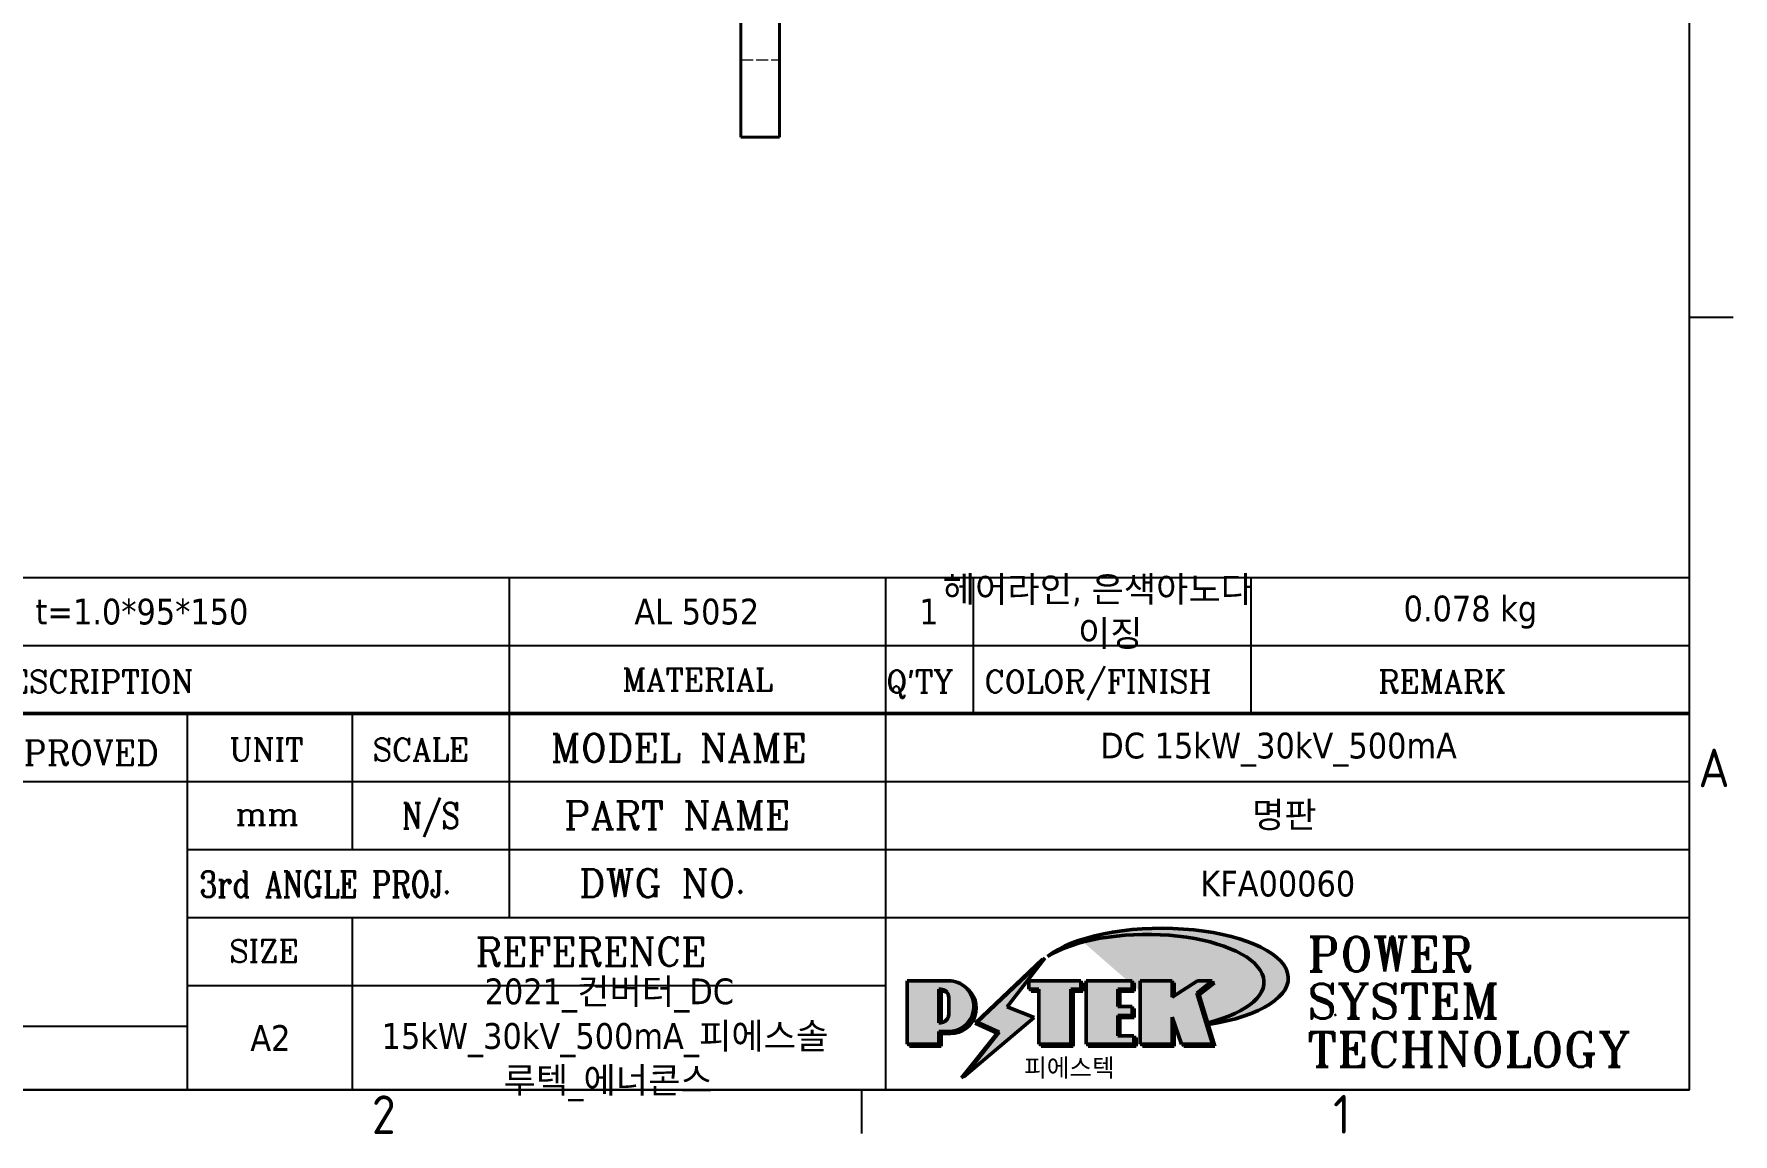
# Model space of a CAD drawing. Header units: millimetres. Extents: x 0 to 297, y 0 to 210.
# Drawn here: x 227.8 to 293.7, y 3.3 to 46 of the extents above; entities that cross this region are included whole.
import ezdxf
from ezdxf.enums import TextEntityAlignment as Align

# ---------------------------------------------------------------- set-up
doc = ezdxf.new("R2010")
doc.units = ezdxf.units.MM
doc.header["$LTSCALE"] = 0.5
doc.linetypes.add('DASHED', pattern=[0.2067, 0.1654, -0.0413])
doc.layers.get('0').update_dxf_attribs({"color": 3, "lineweight": 25})
for name, color, linetype, lineweight in [('가려진 것(ISO)', 2, 'DASHED', 18), ('가시적인 것(ISO)', 3, 'Continuous', 40), ('경계(ISO)', 7, 'Continuous', 25), ('제목(ISO)', 5, 'Continuous', 50), ('해치(ISO)', 7, 'Continuous', 18)]:
    doc.layers.add(name, color=color, linetype=linetype, lineweight=lineweight)
doc.styles.add('HAN_370', font='', dxfattribs={"width": 2})
doc.styles.add('RC_284', font='ROMANC.shx')
doc.styles.add('RC_287', font='ROMANC.shx')
doc.styles.add('RC_292', font='ROMANC.shx')
doc.styles.add('ROMANT_294', font='romant.shx')
doc.styles.add('문자 텍스트_M2B', font='isocp.shx')
doc.styles.add('텍스트 스타일198', font='tahoma.ttf')
doc.styles.add('텍스트 스타일333', font='ROMANC.shx', dxfattribs={"width": 0.800000011920929})
doc.styles.get('HAN_370').set_extended_font_data('GulimChe')

# ---------------------------------------------------------------- blocks, each defined once
blk = doc.blocks.new('경계 Default Border')
at = {"layer": '경계(ISO)'}
for p, q in [((584.0000152587891, 70), (587.400016784668, 70)), ((519.7499847412109, 10), (519.7499847412109, 6.599999666213989))]:
    blk.add_line(p, q, dxfattribs=at)
at = {"layer": '경계(ISO)', "flags": 128}
blk.add_lwpolyline([(10, 10), (10, 410), (584.0000152587891, 410), (584.0000152587891, 10), (10, 10)], dxfattribs=at)
at = {"layer": '경계(ISO)', "color": 2, "char_height": 3.00000011920929, "attachment_point": 7, "style": '문자 텍스트_M2B'}
for s, insert in [('A', (584.7144008173592, 33.49284856929444)), ('2', (481.752739416884, 6.57139439638704)), ('1', (556.3610661041481, 6.59999988079071))]:
    blk.add_mtext(s, dxfattribs=dict(at, insert=insert))
blk = doc.blocks.new('제목 블록 PSTEK')
for color, points in [(252, [(317.2195697678507, 17.0593801673321), (322.0326348870767, 21.62682475217465), (322.2781991042243, 21.94392121864296), (317.0471853425802, 16.97985676345368), (318.7512090904202, 16.1899260703855), (316.0018030350395, 12.71868385740789), (316.3356552234328, 13.00206718743325), (318.9235935156908, 16.2694494742633)]), (5, [(321.6183518841322, 17.4193704504104), (319.5281351041078, 18.24969419629727), (322.4505835294948, 22.02344462252142), (317.2195697678507, 17.0593801673321), (318.9235935156908, 16.2694494742633), (316.1741874603099, 12.79820726128571)]), (1, [(324.4839107253602, 19.60711530335299), (325.2419748254881, 19.60711530335299), (325.2419748254881, 20.25857663940324), (321.2266040451076, 20.25857663940324), (321.2266040451076, 19.60711530335299), (321.9846681452406, 19.60711530335299), (321.9846681452406, 15.3430047401139), (324.4839107253602, 15.3430047401139)]), (252, [(324.6615819988275, 19.45905590879572), (325.4196460989604, 19.45905590879572), (325.4196460989604, 20.11051724484596), (325.2419748254881, 20.11051724484596), (325.2419748254881, 19.60711530335299), (324.4839107253602, 19.60711530335299), (324.4839107253602, 15.3430047401139), (322.1623394187076, 15.3430047401139), (322.1623394187076, 15.19494534555726), (324.6615819988275, 15.19494534555726)]), (1, [(329.2277337269622, 20.25857663940324), (325.65654113025, 20.25857663940324), (325.65654113025, 15.3430047401139), (329.3580259941756, 15.3430047401139), (329.3580259941756, 15.9944660761648), (328.1137701654877, 15.9944660761648), (328.1137701654877, 17.56360607323003), (329.2277337269622, 17.56360607323003), (329.2277337269622, 18.25543873810179), (328.1137701654877, 18.25543873810179), (328.1137701654877, 19.60711530335299), (329.2277337269622, 19.60711530335299)]), (252, [(328.2914414389548, 19.45905590879572), (329.4054050004294, 19.45905590879572), (329.4054050004294, 20.11051724484596), (329.2277337269622, 20.11051724484596), (329.2277337269622, 19.60711530335299), (328.1137701654877, 19.60711530335299), (328.1137701654877, 18.25543873810179), (328.2914414389548, 18.25543873810179)]), (1, [(332.3312149849806, 20.25857663940324), (329.8592894925411, 20.25857663940324), (329.8592894925411, 15.3430047401139), (332.3312149849806, 15.3430047401139), (332.3312149849806, 17.4318630164523), (333.0701931098801, 15.3430047401139), (335.4855464857051, 15.3430047401139), (334.2514536401189, 19.30614745124769), (335.4379594596742, 20.25857663940324), (334.3071782107978, 20.25857663940324), (332.3312149849806, 18.99741471888304)]), (252, [(332.5088862584528, 20.1105172448466), (332.3312149849806, 20.1105172448466), (332.3312149849806, 18.99741471888368), (332.5088862584528, 19.11081371413894)]), (252, [(335.6156307331414, 20.11051724484596), (335.2535118015555, 20.11051724484596), (334.2514536401189, 19.30614745124769), (335.4855464857051, 15.3430047401139), (333.1954852176545, 15.3430047401139), (333.2478643833523, 15.19494534555726), (335.6632177591723, 15.19494534555726), (334.4291249135862, 19.15808805669106)]), (252, [(321.9846681452406, 19.60711530335299), (321.4042753185749, 19.60711530335299), (321.4042753185749, 19.45905590879572), (321.9846681452406, 19.45905590879572)]), (252, [(328.2914414389548, 17.41554667867274), (329.4054050004294, 17.41554667867274), (329.4054050004294, 18.10737934354514), (329.2277337269622, 18.10737934354514), (329.2277337269622, 17.56360607323003), (328.1137701654877, 17.56360607323003), (328.1137701654877, 15.9944660761648), (328.2914414389548, 15.9944660761648)]), (252, [(332.5088862584528, 16.92964231796647), (332.3312149849806, 17.43186301645164), (332.3312149849806, 15.3430047401139), (330.0369607660135, 15.3430047401139), (330.0369607660135, 15.19494534555726), (332.5088862584528, 15.19494534555726)]), (252, [(329.5356972676428, 15.8464066816075), (329.3580259941756, 15.8464066816075), (329.3580259941756, 15.3430047401139), (325.8342124037171, 15.3430047401139), (325.8342124037171, 15.19494534555726), (329.5356972676428, 15.19494534555726)])]:
    blk.add_hatch(color=color).paths.add_polyline_path(points)
h = blk.add_hatch(color=1)
edge = h.paths.add_edge_path(flags=0)
edge.add_line((314.2242174273352, 19.60711530335299), (314.2242174273352, 17.00126995915134))
edge.add_line((314.2242174273352, 17.00126995915134), (314.3485873187598, 17.00126995915134))
edge.add_arc((314.3485873187598, 17.6527312952023), 0.6514613360509371, 270, 360)
edge.add_line((315.0000486548106, 17.6527312952023), (315.0000486548106, 18.95565396730211))
edge.add_arc((314.3485873187598, 18.95565396730212), 0.6514613360508712, 0, 90)
edge.add_line((314.3485873187598, 19.60711530335299), (314.2242174273352, 19.60711530335299))
edge = h.paths.add_edge_path()
edge.add_arc((314.9847713324306, 18.28938669179658), 1.969189947606664, 269.9999999999959, 450)
edge.add_line((314.9847713324306, 20.25857663940318), (311.7664314776902, 20.25857663940324))
edge.add_line((311.7664314776902, 20.25857663940324), (311.7664314776902, 15.3430047401139))
edge.add_line((311.7664314776902, 15.3430047401139), (314.2242174273352, 15.3430047401139))
edge.add_line((314.2242174273352, 15.3430047401139), (314.2242174273352, 16.32019674418991))
edge.add_line((314.2242174273352, 16.32019674418991), (314.9847713324307, 16.32019674418991))
h = blk.add_hatch(color=252)
edge = h.paths.add_edge_path()
edge.add_arc((314.9847713324309, 18.28938669179657), 1.969189947606666, 270, 406.8278729790604)
edge.add_arc((315.1624426058984, 18.1413272972396), 1.969189947606962, -90, 53.560984836317004, ccw=False)
edge.add_line((315.1624426058984, 16.17213734963263), (314.4018887008024, 16.17213734963263))
edge.add_line((314.4018887008024, 16.17213734963263), (314.4018887008024, 15.19494534555726))
edge.add_line((314.4018887008024, 15.19494534555726), (311.9441027511573, 15.19494534555726))
edge.add_line((311.9441027511573, 15.19494534555726), (311.9441027511573, 15.3430047401139))
edge.add_line((311.9441027511573, 15.3430047401139), (314.2242174273352, 15.3430047401139))
edge.add_line((314.2242174273352, 15.3430047401139), (314.2242174273352, 16.32019674418991))
edge.add_line((314.2242174273352, 16.32019674418991), (314.9847713324309, 16.32019674418991))
h = blk.add_hatch(color=252)
edge = h.paths.add_edge_path()
edge.add_line((314.4018887008024, 19.45905590879572), (314.5262585922315, 19.45905590879572))
edge.add_arc((314.5262585922314, 18.80759457274939), 0.6514613360463194, 60.4189348879147, 90.00000000000318, ccw=False)
edge.add_arc((314.3485873187602, 18.95565396730057), 0.6514613360524251, 39.96992292766206, 90.00000000009999)
edge.add_line((314.3485873187591, 19.60711530335307), (314.2242174273352, 19.60711530335298))
edge.add_line((314.2242174273352, 19.60711530335299), (314.2242174273352, 17.00126995915134))
edge.add_line((314.2242174273352, 17.00126995915134), (314.3485873187591, 17.00126995915134))
edge.add_arc((314.3485873187568, 17.652731295233), 0.6514613360816299, 270.0000000002, 274.6930825552478)
edge.add_line((314.4018887008024, 17.0034541317032), (314.4018887008024, 19.45905590879572))
at = {"layer": '해치(ISO)', "true_color": 0x27d1fc}
h = blk.add_hatch(color=140, dxfattribs=at)
edge = h.paths.add_edge_path()
edge.add_ellipse((330.3660919371412, 20.15576403068321), major_axis=(9.100907360794343, 0), ratio=0.4069904968023172, start_angle=301.3098473703837, end_angle=507.7436900681698)
edge.add_ellipse((331.5340919371412, 20.4634168429492), major_axis=(-9.82350664112931, 0), ratio=0.3942600559756514, start_angle=111.51207141178469, end_angle=334.47025347086895, ccw=False)
edge.add_line((335.1363447531188, 16.8601935978785), (335.0955236905705, 16.99119398620872))
at = {"color": 180}
for p, q in [((182.4757929790549, 51.56524660363496), (372.4757929537551, 51.56524660363496)), ((280.8758854511282, 51.56524660363496), (280.8758854511282, 41.00524660363494)), ((310.0881549537552, 51.56524660363496), (310.0881549537553, 41.00524660363494)), ((316.9044520275131, 51.56524660363496), (316.9044520275127, 41.00524660363494)), ((338.4566026226726, 51.56524660363496), (338.4566026226727, 41.00524660363494)), ((372.4757929537551, 51.56524660363496), (372.4757929537551, 11.79100474011389)), ((182.475792979055, 46.2852466036349), (372.4757929537551, 46.28524660363492)), ((255.9175931367356, 11.79100474011392), (255.9175931367356, 41.00524660363494)), ((268.6918866058747, 41.00524660363494), (268.6918866058747, 30.44524660363498)), ((280.8758854511282, 41.00524660363494), (280.8758854511282, 25.16524660363502)), ((310.088154953755, 41.00524660363494), (310.088154953755, 11.79100474011392)), ((206.451475290024, 35.72524660363497), (372.4757929537551, 35.72524660363497)), ((255.917593136736, 30.44524660363498), (372.4757929537552, 30.44524660363501)), ((255.9175931367359, 25.16524660363502), (372.4757929537552, 25.165246603635)), ((268.6918866058744, 25.16524660363502), (268.6918866058744, 11.79100474011392)), ((255.9175931367359, 19.88524660363481), (310.0881549537553, 19.88524660363481)), ((206.451475290024, 16.74100474011396), (255.9175931367359, 16.74100474011396)), ((182.475792979055, 11.79100474011392), (372.4757929537551, 11.79100474011389))]:
    blk.add_line(p, q, dxfattribs=at)
at = {"color": 7, "lineweight": 50}
blk.add_line((206.451475290024, 41.00524660363494), (372.4757929537551, 41.00524660363496), dxfattribs=at)
at = {"color": 7}
for p, q in [((322.2781991042243, 21.94392121864296), (317.0471853425802, 16.97985676345368)), ((322.4505835294948, 22.02344462252142), (317.2195697678507, 17.0593801673321)), ((317.2195697678507, 17.0593801673321), (322.0326348870767, 21.62682475217465)), ((319.5281351041078, 18.24969419629727), (322.4505835294948, 22.02344462252142)), ((322.0326348870767, 21.62682475217465), (322.2781991042243, 21.94392121864296)), ((311.7664314776902, 20.25900474011391), (311.7664314776902, 15.34300474011391)), ((314.9847713324309, 20.25857663940324), (311.7664314776902, 20.25857663940324)), ((314.9847713324309, 20.25857663940324), (311.7664314776902, 20.25857663940324)), ((311.7664314776902, 20.25857663940324), (311.7664314776902, 15.3430047401139)), ((325.2419748254881, 20.25857663940324), (321.2266040451076, 20.25857663940324)), ((321.2266040451076, 20.25857663940324), (321.2266040451076, 19.60711530335299)), ((325.2419748254881, 20.25857663940324), (321.2266040451076, 20.25857663940324)), ((321.2266040451076, 20.25857663940324), (321.2266040451076, 19.60711530335299)), ((325.2419748254881, 19.60711530335299), (325.2419748254881, 20.25857663940324)), ((325.2419748254881, 19.60711530335299), (325.2419748254881, 20.25857663940324)), ((325.4196460989604, 20.11051724484596), (325.2419748254881, 20.11051724484596)), ((325.2419748254881, 20.11051724484596), (325.2419748254881, 19.60711530335299)), ((325.4196460989604, 19.45905590879572), (325.4196460989604, 20.11051724484596)), ((329.2277337269622, 20.25857663940324), (325.65654113025, 20.25857663940324)), ((325.65654113025, 20.25857663940324), (325.65654113025, 15.3430047401139)), ((325.65654113025, 20.25857663940324), (325.65654113025, 15.3430047401139)), ((329.2277337269622, 20.25857663940324), (325.65654113025, 20.25857663940324)), ((329.2277337269622, 19.60711530335299), (329.2277337269622, 20.25857663940324)), ((329.2277337269622, 19.60711530335299), (329.2277337269622, 20.25857663940324)), ((329.4054050004294, 20.11051724484596), (329.2277337269622, 20.11051724484596)), ((329.2277337269622, 20.11051724484596), (329.2277337269622, 19.60711530335299)), ((329.4054050004294, 19.45905590879572), (329.4054050004294, 20.11051724484596)), ((332.3312149849806, 20.25857663940324), (329.8592894925411, 20.25857663940324)), ((329.8592894925411, 20.25857663940324), (329.8592894925411, 15.3430047401139)), ((329.8592894925411, 20.25857663940324), (329.8592894925411, 15.3430047401139)), ((332.3312149849806, 20.25857663940324), (329.8592894925411, 20.25857663940324)), ((334.3071782107978, 20.25857663940324), (332.3312149849806, 18.99741471888304)), ((332.3312149849806, 18.99741471888304), (332.3312149849806, 20.25857663940324)), ((334.3071782107978, 20.25857663940324), (332.3312149849806, 18.99741471888304)), ((332.3312149849806, 18.99741471888304), (332.3312149849806, 20.25857663940324)), ((332.5088862584528, 20.1105172448466), (332.3312149849806, 20.1105172448466)), ((332.3312149849806, 20.1105172448466), (332.3312149849806, 18.99741471888368)), ((332.5088862584528, 19.11081371413894), (332.5088862584528, 20.1105172448466)), ((334.2514536401189, 19.30614745124769), (335.4379594596742, 20.25857663940324)), ((334.2514536401189, 19.30614745124769), (335.4379594596742, 20.25857663940324)), ((335.2535118015555, 20.11051724484596), (334.2514536401189, 19.30614745124769)), ((335.4379594596742, 20.25857663940324), (334.3071782107978, 20.25857663940324)), ((335.4379594596742, 20.25857663940324), (334.3071782107978, 20.25857663940324)), ((334.4291249135862, 19.15808805669104), (335.6156307331414, 20.11051724484596)), ((335.6156307331414, 20.11051724484596), (335.2535118015555, 20.11051724484596)), ((314.2242174273352, 17.00126995915134), (314.2242174273352, 19.60711530335299)), ((314.2242174273352, 19.60711530335299), (314.3485873187591, 19.60711530335299)), ((314.3485873187591, 19.60711530335299), (314.2242174273352, 19.60711530335299)), ((314.2242174273352, 19.60711530335299), (314.2242174273352, 17.00126995915134)), ((314.2242174273352, 17.00126995915134), (314.2242174273352, 19.60711530335299)), ((314.2242174273352, 19.60711530335299), (314.3485873187591, 19.60711530335299)), ((314.4018887008024, 19.45905590879572), (314.5262585922314, 19.45905590879572)), ((314.4018887008024, 17.0034541317032), (314.4018887008024, 19.45905590879572)), ((315.0000486548106, 18.95565396730275), (315.0000486548106, 17.65273129520161)), ((315.0000486548106, 18.95565396730275), (315.0000486548106, 17.65273129520161)), ((321.2266040451076, 19.60711530335299), (321.9846681452406, 19.60711530335299)), ((321.2266040451076, 19.60711530335299), (321.9846681452406, 19.60711530335299)), ((321.4042753185749, 19.60711530335299), (321.4042753185749, 19.45905590879572)), ((321.9846681452406, 19.60711530335299), (321.4042753185749, 19.60711530335299)), ((321.4042753185749, 19.45905590879572), (321.9846681452406, 19.45905590879572)), ((321.9846681452406, 19.60711530335299), (321.9846681452406, 15.3430047401139)), ((321.9846681452406, 19.45905590879572), (321.9846681452406, 19.60711530335299)), ((321.9846681452406, 19.60711530335299), (321.9846681452406, 15.3430047401139)), ((324.4839107253602, 19.60711530335299), (325.2419748254881, 19.60711530335299)), ((324.4839107253602, 15.3430047401139), (324.4839107253602, 19.60711530335299)), ((325.2419748254881, 19.60711530335299), (324.4839107253602, 19.60711530335299)), ((324.4839107253602, 19.60711530335299), (324.4839107253602, 15.3430047401139)), ((324.4839107253602, 19.60711530335299), (325.2419748254881, 19.60711530335299)), ((324.4839107253602, 15.3430047401139), (324.4839107253602, 19.60711530335299)), ((324.6615819988275, 19.45905590879572), (325.4196460989604, 19.45905590879572)), ((324.6615819988275, 15.19494534555726), (324.6615819988275, 19.45905590879572)), ((328.1137701654877, 18.25543873810179), (328.1137701654877, 19.60711530335299)), ((328.1137701654877, 19.60711530335299), (329.2277337269622, 19.60711530335299)), ((329.2277337269622, 19.60711530335299), (328.1137701654877, 19.60711530335299)), ((328.1137701654877, 19.60711530335299), (328.1137701654877, 18.25543873810179)), ((328.1137701654877, 18.25543873810179), (328.1137701654877, 19.60711530335299)), ((328.1137701654877, 19.60711530335299), (329.2277337269622, 19.60711530335299)), ((328.2914414389548, 18.25543873810179), (328.2914414389548, 19.45905590879572)), ((328.2914414389548, 19.45905590879572), (329.4054050004294, 19.45905590879572)), ((332.3312149849806, 18.99741471888368), (332.5088862584528, 19.11081371413894)), ((335.4855464857051, 15.3430047401139), (334.2514536401189, 19.30614745124769)), ((334.2514536401189, 19.30614745124769), (335.4855464857051, 15.3430047401139)), ((335.4855464857051, 15.3430047401139), (334.2514536401189, 19.30614745124769)), ((335.6632177591723, 15.19494534555726), (334.4291249135862, 19.15808805669104)), ((316.1741874603099, 12.79820726128571), (321.6183518841322, 17.4193704504104)), ((321.6183518841322, 17.4193704504104), (319.5281351041078, 18.24969419629727)), ((329.2277337269622, 18.25543873810179), (328.1137701654877, 18.25543873810179)), ((328.1137701654877, 18.25543873810179), (328.2914414389548, 18.25543873810179)), ((329.2277337269622, 18.25543873810179), (328.1137701654877, 18.25543873810179)), ((328.1137701654877, 17.56360607323003), (329.2277337269622, 17.56360607323003)), ((328.1137701654877, 15.9944660761648), (328.1137701654877, 17.56360607323003)), ((329.2277337269622, 17.56360607323003), (328.1137701654877, 17.56360607323003)), ((328.1137701654877, 17.56360607323003), (328.1137701654877, 15.9944660761648)), ((328.1137701654877, 17.56360607323003), (329.2277337269622, 17.56360607323003)), ((328.1137701654877, 15.9944660761648), (328.1137701654877, 17.56360607323003)), ((328.2914414389548, 15.9944660761648), (328.2914414389548, 17.41554667867274)), ((328.2914414389548, 17.41554667867274), (329.4054050004294, 17.41554667867274)), ((329.2277337269622, 17.56360607323003), (329.2277337269622, 18.25543873810179)), ((329.2277337269622, 17.56360607323003), (329.2277337269622, 18.25543873810179)), ((329.4054050004294, 18.10737934354514), (329.2277337269622, 18.10737934354514)), ((329.2277337269622, 18.10737934354514), (329.2277337269622, 17.56360607323003)), ((329.4054050004294, 17.41554667867274), (329.4054050004294, 18.10737934354514)), ((332.3312149849806, 17.4318630164523), (333.0701931098801, 15.3430047401139)), ((332.3312149849806, 15.3430047401139), (332.3312149849806, 17.4318630164523)), ((332.5088862584528, 16.92964231796647), (332.3312149849806, 17.43186301645164)), ((332.3312149849806, 17.43186301645164), (332.3312149849806, 15.3430047401139)), ((332.3312149849806, 17.4318630164523), (333.0701931098801, 15.3430047401139)), ((332.3312149849806, 15.3430047401139), (332.3312149849806, 17.4318630164523)), ((345.0447381189468, 17.50375595811051), (344.9867755289346, 17.689895936919)), ((314.3485873187591, 17.00126995915134), (314.2242174273352, 17.00126995915134)), ((314.2242174273352, 17.00126995915134), (314.3485873187591, 17.00126995915134)), ((314.3485873187591, 17.00126995915134), (314.2242174273352, 17.00126995915134)), ((314.2242174273352, 16.32019674418991), (314.9847713324309, 16.32019674418991)), ((314.2242174273352, 15.3430047401139), (314.2242174273352, 16.32019674418991)), ((314.9847713324309, 16.32019674418991), (314.2242174273352, 16.32019674418991)), ((314.2242174273352, 16.32019674418991), (314.2242174273352, 15.3430047401139)), ((314.2242174273352, 16.32019674418991), (314.9847713324309, 16.32019674418991)), ((314.2242174273352, 15.3430047401139), (314.2242174273352, 16.32019674418991)), ((314.4018887008024, 16.17213734963263), (315.162442605898, 16.17213734963263)), ((314.4018887008024, 15.19494534555726), (314.4018887008024, 16.17213734963263)), ((318.7512090904202, 16.1899260703855), (316.0018030350395, 12.71868385740789)), ((318.9235935156908, 16.2694494742633), (316.1741874603099, 12.79820726128571)), ((316.3356552234328, 13.00206718743325), (318.9235935156908, 16.2694494742633)), ((317.0471853425802, 16.97985676345368), (318.7512090904202, 16.1899260703855)), ((318.9235935156908, 16.2694494742633), (317.2195697678507, 17.0593801673321)), ((317.2195697678507, 17.0593801673321), (318.9235935156908, 16.2694494742633)), ((329.3580259941756, 15.9944660761648), (328.1137701654877, 15.9944660761648)), ((328.1137701654877, 15.9944660761648), (328.2914414389548, 15.9944660761648)), ((329.3580259941756, 15.9944660761648), (328.1137701654877, 15.9944660761648)), ((329.3580259941756, 15.3430047401139), (329.3580259941756, 15.9944660761648)), ((329.3580259941756, 15.3430047401139), (329.3580259941756, 15.9944660761648)), ((329.5356972676428, 15.8464066816075), (329.3580259941756, 15.8464066816075)), ((329.3580259941756, 15.8464066816075), (329.3580259941756, 15.3430047401139)), ((329.5356972676428, 15.19494534555726), (329.5356972676428, 15.8464066816075)), ((332.5088862584528, 15.19494534555726), (332.5088862584528, 16.92964231796647)), ((311.7664314776902, 15.3430047401139), (314.2242174273352, 15.3430047401139)), ((311.7664314776902, 15.3430047401139), (314.2242174273352, 15.3430047401139)), ((314.2242174273352, 15.3430047401139), (311.9441027511573, 15.3430047401139)), ((311.9441027511573, 15.3430047401139), (311.9441027511573, 15.19494534555726)), ((311.9441027511573, 15.19494534555726), (314.4018887008024, 15.19494534555726)), ((321.9846681452406, 15.3430047401139), (324.4839107253602, 15.3430047401139)), ((321.9846681452406, 15.3430047401139), (324.4839107253602, 15.3430047401139)), ((324.4839107253602, 15.3430047401139), (322.1623394187076, 15.3430047401139)), ((322.1623394187076, 15.3430047401139), (322.1623394187076, 15.19494534555726)), ((322.1623394187076, 15.19494534555726), (324.6615819988275, 15.19494534555726)), ((325.65654113025, 15.3430047401139), (329.3580259941756, 15.3430047401139)), ((325.65654113025, 15.3430047401139), (329.3580259941756, 15.3430047401139)), ((329.3580259941756, 15.3430047401139), (325.8342124037171, 15.3430047401139)), ((325.8342124037171, 15.3430047401139), (325.8342124037171, 15.19494534555726)), ((325.8342124037171, 15.19494534555726), (329.5356972676428, 15.19494534555726)), ((329.8592894925411, 15.3430047401139), (332.3312149849806, 15.3430047401139)), ((329.8592894925411, 15.3430047401139), (332.3312149849806, 15.3430047401139)), ((332.3312149849806, 15.3430047401139), (330.0369607660135, 15.3430047401139)), ((330.0369607660135, 15.3430047401139), (330.0369607660135, 15.19494534555726)), ((330.0369607660135, 15.19494534555726), (332.5088862584528, 15.19494534555726)), ((333.0701931098801, 15.3430047401139), (335.4855464857051, 15.3430047401139)), ((333.0701931098801, 15.3430047401139), (335.4855464857051, 15.3430047401139)), ((335.4855464857051, 15.3430047401139), (333.1954852176545, 15.3430047401139)), ((333.1954852176545, 15.3430047401139), (333.2478643833523, 15.19494534555726)), ((333.2478643833523, 15.19494534555726), (335.6632177591723, 15.19494534555726)), ((316.0018030350395, 12.71868385740789), (316.3356552234328, 13.00206718743325))]:
    blk.add_line(p, q, dxfattribs=at)
at = {"color": 5}
for p, q in [((322.4505835294948, 22.02344462252142), (317.2195697678507, 17.0593801673321)), ((319.5281351041078, 18.24969419629727), (322.4505835294948, 22.02344462252142)), ((316.1741874603099, 12.79820726128571), (321.6183518841322, 17.4193704504104)), ((321.6183518841322, 17.4193704504104), (319.5281351041078, 18.24969419629727)), ((318.9235935156908, 16.2694494742633), (316.1741874603099, 12.79820726128571)), ((317.2195697678507, 17.0593801673321), (318.9235935156908, 16.2694494742633))]:
    blk.add_line(p, q, dxfattribs=at)
at = {"color": 1}
for p, q in [((314.9847713324309, 20.25857663940324), (311.7664314776902, 20.25857663940324)), ((311.7664314776902, 20.25857663940324), (311.7664314776902, 15.3430047401139)), ((325.2419748254881, 20.25857663940324), (321.2266040451076, 20.25857663940324)), ((321.2266040451076, 20.25857663940324), (321.2266040451076, 19.60711530335299)), ((325.2419748254881, 19.60711530335299), (325.2419748254881, 20.25857663940324)), ((329.2277337269622, 20.25857663940324), (325.65654113025, 20.25857663940324)), ((325.65654113025, 20.25857663940324), (325.65654113025, 15.3430047401139)), ((329.2277337269622, 19.60711530335299), (329.2277337269622, 20.25857663940324)), ((332.3312149849806, 20.25857663940324), (329.8592894925411, 20.25857663940324)), ((329.8592894925411, 20.25857663940324), (329.8592894925411, 15.3430047401139)), ((334.3071782107978, 20.25857663940324), (332.3312149849806, 18.99741471888304)), ((332.3312149849806, 18.99741471888304), (332.3312149849806, 20.25857663940324)), ((334.2514536401189, 19.30614745124769), (335.4379594596742, 20.25857663940324)), ((335.4379594596742, 20.25857663940324), (334.3071782107978, 20.25857663940324)), ((314.2242174273352, 17.00126995915134), (314.2242174273352, 19.60711530335299)), ((314.2242174273352, 19.60711530335299), (314.3485873187591, 19.60711530335299)), ((315.0000486548106, 18.95565396730275), (315.0000486548106, 17.65273129520161)), ((321.2266040451076, 19.60711530335299), (321.9846681452406, 19.60711530335299)), ((321.9846681452406, 19.60711530335299), (321.9846681452406, 15.3430047401139)), ((324.4839107253602, 19.60711530335299), (325.2419748254881, 19.60711530335299)), ((324.4839107253602, 15.3430047401139), (324.4839107253602, 19.60711530335299)), ((328.1137701654877, 18.25543873810179), (328.1137701654877, 19.60711530335299)), ((328.1137701654877, 19.60711530335299), (329.2277337269622, 19.60711530335299)), ((335.4855464857051, 15.3430047401139), (334.2514536401189, 19.30614745124769)), ((329.2277337269622, 18.25543873810179), (328.1137701654877, 18.25543873810179)), ((328.1137701654877, 17.56360607323003), (329.2277337269622, 17.56360607323003)), ((328.1137701654877, 15.9944660761648), (328.1137701654877, 17.56360607323003)), ((329.2277337269622, 17.56360607323003), (329.2277337269622, 18.25543873810179)), ((332.3312149849806, 17.4318630164523), (333.0701931098801, 15.3430047401139)), ((332.3312149849806, 15.3430047401139), (332.3312149849806, 17.4318630164523)), ((314.3485873187591, 17.00126995915134), (314.2242174273352, 17.00126995915134)), ((314.2242174273352, 16.32019674418991), (314.9847713324309, 16.32019674418991)), ((314.2242174273352, 15.3430047401139), (314.2242174273352, 16.32019674418991)), ((329.3580259941756, 15.9944660761648), (328.1137701654877, 15.9944660761648)), ((329.3580259941756, 15.3430047401139), (329.3580259941756, 15.9944660761648)), ((311.7664314776902, 15.3430047401139), (314.2242174273352, 15.3430047401139)), ((321.9846681452406, 15.3430047401139), (324.4839107253602, 15.3430047401139)), ((325.65654113025, 15.3430047401139), (329.3580259941756, 15.3430047401139)), ((329.8592894925411, 15.3430047401139), (332.3312149849806, 15.3430047401139)), ((333.0701931098801, 15.3430047401139), (335.4855464857051, 15.3430047401139))]:
    blk.add_line(p, q, dxfattribs=at)
at = {"color": 7}
for centre, radius, start, end in [((314.9847713324309, 18.28938669179658), 1.969189947606665, 270, 90), ((314.9847713324309, 18.28938669179658), 1.969189947606665, 270, 90), ((314.3485873187598, 18.95565396730211), 0.6514613360508712, 0, 90), ((314.3485873187602, 18.95565396730057), 0.6514613360524251, 39.96992292766117, 90), ((314.3485873187598, 18.95565396730212), 0.6514613360508712, 0, 90), ((314.5262585922314, 18.80759457274939), 0.6514613360463193, 60.41893488791137, 90), ((314.9847713324307, 18.2893866917965), 1.969189947606594, 270, 46.82787297909833), ((315.1624426058984, 18.1413272972396), 1.969189947606961, 270, 53.56098483636067), ((314.3485873187597, 17.65273129520228), 0.6514613360509381, 270, 0), ((314.3485873187598, 17.6527312952023), 0.6514613360509381, 270, 0), ((314.3485873187568, 17.652731295233), 0.6514613360816299, 270, 274.6930825552478)]:
    blk.add_arc(centre, radius, start, end, dxfattribs=at)
at = {"color": 1}
for centre, radius, start, end in [((314.9847713324309, 18.28938669179657), 1.969189947606665, 270, 90), ((314.3485873187598, 18.95565396730211), 0.6514613360508712, 0, 90), ((314.3485873187598, 17.6527312952023), 0.6514613360509381, 270, 0)]:
    blk.add_arc(centre, radius, start, end, dxfattribs=at)
at = {"layer": '제목(ISO)'}
for p, q in [((322.2781991042243, 21.94392121864296), (317.0471853425802, 16.97985676345368)), ((322.4505835294948, 22.02344462252142), (317.2195697678507, 17.0593801673321)), ((317.2195697678507, 17.0593801673321), (322.0326348870767, 21.62682475217465)), ((319.5281351041078, 18.24969419629727), (322.4505835294948, 22.02344462252142)), ((322.0326348870767, 21.62682475217465), (322.2781991042243, 21.94392121864296)), ((314.9847713324306, 20.25857663940324), (311.7664314776902, 20.25857663940324)), ((311.7664314776902, 20.25857663940324), (311.7664314776902, 15.3430047401139)), ((325.2419748254881, 20.25857663940324), (321.2266040451076, 20.25857663940324)), ((321.2266040451076, 20.25857663940324), (321.2266040451076, 19.60711530335299)), ((325.2419748254881, 19.60711530335299), (325.2419748254881, 20.25857663940324)), ((325.4196460989604, 20.11051724484596), (325.2419748254881, 20.11051724484596)), ((325.2419748254881, 20.11051724484596), (325.2419748254881, 19.60711530335299)), ((325.4196460989604, 19.45905590879572), (325.4196460989604, 20.11051724484596)), ((329.2277337269622, 20.25857663940324), (325.65654113025, 20.25857663940324)), ((325.65654113025, 20.25857663940324), (325.65654113025, 15.3430047401139)), ((329.2277337269622, 19.60711530335299), (329.2277337269622, 20.25857663940324)), ((329.4054050004294, 20.11051724484596), (329.2277337269622, 20.11051724484596)), ((329.2277337269622, 20.11051724484596), (329.2277337269622, 19.60711530335299)), ((329.4054050004294, 19.45905590879572), (329.4054050004294, 20.11051724484596)), ((332.3312149849806, 20.25857663940324), (329.8592894925411, 20.25857663940324)), ((329.8592894925411, 20.25857663940324), (329.8592894925411, 15.3430047401139)), ((334.3071782107978, 20.25857663940324), (332.3312149849806, 18.99741471888304)), ((332.3312149849806, 18.99741471888304), (332.3312149849806, 20.25857663940324)), ((332.5088862584528, 20.1105172448466), (332.3312149849806, 20.1105172448466)), ((332.3312149849806, 20.1105172448466), (332.3312149849806, 18.99741471888368)), ((332.5088862584528, 19.11081371413894), (332.5088862584528, 20.1105172448466)), ((334.2514536401189, 19.30614745124769), (335.4379594596742, 20.25857663940324)), ((335.2535118015555, 20.11051724484596), (334.2514536401189, 19.30614745124769)), ((335.4379594596742, 20.25857663940324), (334.3071782107978, 20.25857663940324)), ((334.4291249135862, 19.15808805669106), (335.6156307331414, 20.11051724484596)), ((335.6156307331414, 20.11051724484596), (335.2535118015555, 20.11051724484596)), ((314.2242174273352, 17.00126995915134), (314.2242174273352, 19.60711530335299)), ((314.2242174273352, 19.60711530335299), (314.3485873187598, 19.60711530335299)), ((314.3485873187591, 19.60711530335299), (314.2242174273352, 19.60711530335299)), ((314.2242174273352, 19.60711530335299), (314.2242174273352, 17.00126995915134)), ((314.4018887008024, 19.45905590879572), (314.5262585922314, 19.45905590879572)), ((314.4018887008024, 17.0034541317032), (314.4018887008024, 19.45905590879572)), ((315.0000486548106, 18.95565396730211), (315.0000486548106, 17.6527312952023)), ((321.2266040451076, 19.60711530335299), (321.9846681452406, 19.60711530335299)), ((321.9846681452406, 19.60711530335299), (321.4042753185749, 19.60711530335299)), ((321.4042753185749, 19.60711530335299), (321.4042753185749, 19.45905590879572)), ((321.4042753185749, 19.45905590879572), (321.9846681452406, 19.45905590879572)), ((321.9846681452406, 19.60711530335299), (321.9846681452406, 15.3430047401139)), ((321.9846681452406, 19.45905590879572), (321.9846681452406, 19.60711530335299)), ((324.4839107253602, 19.60711530335299), (325.2419748254881, 19.60711530335299)), ((324.4839107253602, 15.3430047401139), (324.4839107253602, 19.60711530335299)), ((325.2419748254881, 19.60711530335299), (324.4839107253602, 19.60711530335299)), ((324.4839107253602, 19.60711530335299), (324.4839107253602, 15.3430047401139)), ((324.6615819988275, 19.45905590879572), (325.4196460989604, 19.45905590879572)), ((324.6615819988275, 15.19494534555726), (324.6615819988275, 19.45905590879572)), ((328.1137701654877, 18.25543873810179), (328.1137701654877, 19.60711530335299)), ((328.1137701654877, 19.60711530335299), (329.2277337269622, 19.60711530335299)), ((329.2277337269622, 19.60711530335299), (328.1137701654877, 19.60711530335299)), ((328.1137701654877, 19.60711530335299), (328.1137701654877, 18.25543873810179)), ((328.2914414389548, 19.45905590879572), (329.4054050004294, 19.45905590879572)), ((328.2914414389548, 18.25543873810179), (328.2914414389548, 19.45905590879572)), ((332.3312149849806, 18.99741471888368), (332.5088862584528, 19.11081371413894)), ((335.4855464857051, 15.3430047401139), (334.2514536401189, 19.30614745124769)), ((334.2514536401189, 19.30614745124769), (335.4855464857051, 15.3430047401139)), ((335.6632177591723, 15.19494534555726), (334.4291249135862, 19.15808805669106)), ((316.1741874603099, 12.79820726128571), (321.6183518841322, 17.4193704504104)), ((321.6183518841322, 17.4193704504104), (319.5281351041078, 18.24969419629727)), ((329.2277337269622, 18.25543873810179), (328.1137701654877, 18.25543873810179)), ((328.1137701654877, 18.25543873810179), (328.2914414389548, 18.25543873810179)), ((328.1137701654877, 15.9944660761648), (328.1137701654877, 17.56360607323003)), ((328.1137701654877, 17.56360607323003), (329.2277337269622, 17.56360607323003)), ((329.2277337269622, 17.56360607323003), (328.1137701654877, 17.56360607323003)), ((328.1137701654877, 17.56360607323003), (328.1137701654877, 15.9944660761648)), ((328.2914414389548, 17.41554667867274), (329.4054050004294, 17.41554667867274)), ((328.2914414389548, 15.9944660761648), (328.2914414389548, 17.41554667867274)), ((329.2277337269622, 17.56360607323003), (329.2277337269622, 18.25543873810179)), ((329.4054050004294, 18.10737934354514), (329.2277337269622, 18.10737934354514)), ((329.2277337269622, 18.10737934354514), (329.2277337269622, 17.56360607323003)), ((329.4054050004294, 17.41554667867274), (329.4054050004294, 18.10737934354514)), ((332.3312149849806, 15.3430047401139), (332.3312149849806, 17.4318630164523)), ((332.3312149849806, 17.4318630164523), (333.0701931098801, 15.3430047401139)), ((332.5088862584528, 16.92964231796647), (332.3312149849806, 17.43186301645164)), ((332.3312149849806, 17.43186301645164), (332.3312149849806, 15.3430047401139)), ((314.3485873187598, 17.00126995915134), (314.2242174273352, 17.00126995915134)), ((314.2242174273352, 17.00126995915134), (314.3485873187591, 17.00126995915134)), ((314.2242174273352, 15.3430047401139), (314.2242174273352, 16.32019674418991)), ((314.2242174273352, 16.32019674418991), (314.9847713324307, 16.32019674418991)), ((314.9847713324309, 16.32019674418991), (314.2242174273352, 16.32019674418991)), ((314.2242174273352, 16.32019674418991), (314.2242174273352, 15.3430047401139)), ((314.4018887008024, 15.19494534555726), (314.4018887008024, 16.17213734963263)), ((314.4018887008024, 16.17213734963263), (315.1624426058984, 16.17213734963263)), ((318.7512090904202, 16.1899260703855), (316.0018030350395, 12.71868385740789)), ((318.9235935156908, 16.2694494742633), (316.1741874603099, 12.79820726128571)), ((316.3356552234328, 13.00206718743325), (318.9235935156908, 16.2694494742633)), ((317.0471853425802, 16.97985676345368), (318.7512090904202, 16.1899260703855)), ((317.2195697678507, 17.0593801673321), (318.9235935156908, 16.2694494742633)), ((318.9235935156908, 16.2694494742633), (317.2195697678507, 17.0593801673321)), ((329.3580259941756, 15.9944660761648), (328.1137701654877, 15.9944660761648)), ((328.1137701654877, 15.9944660761648), (328.2914414389548, 15.9944660761648)), ((329.3580259941756, 15.3430047401139), (329.3580259941756, 15.9944660761648)), ((329.5356972676428, 15.8464066816075), (329.3580259941756, 15.8464066816075)), ((329.3580259941756, 15.8464066816075), (329.3580259941756, 15.3430047401139)), ((329.5356972676428, 15.19494534555726), (329.5356972676428, 15.8464066816075)), ((332.5088862584528, 15.19494534555726), (332.5088862584528, 16.92964231796647)), ((311.7664314776902, 15.3430047401139), (314.2242174273352, 15.3430047401139)), ((314.2242174273352, 15.3430047401139), (311.9441027511573, 15.3430047401139)), ((311.9441027511573, 15.3430047401139), (311.9441027511573, 15.19494534555726)), ((311.9441027511573, 15.19494534555726), (314.4018887008024, 15.19494534555726)), ((321.9846681452406, 15.3430047401139), (324.4839107253602, 15.3430047401139)), ((324.4839107253602, 15.3430047401139), (322.1623394187076, 15.3430047401139)), ((322.1623394187076, 15.3430047401139), (322.1623394187076, 15.19494534555726)), ((322.1623394187076, 15.19494534555726), (324.6615819988275, 15.19494534555726)), ((325.65654113025, 15.3430047401139), (329.3580259941756, 15.3430047401139)), ((329.3580259941756, 15.3430047401139), (325.8342124037171, 15.3430047401139)), ((325.8342124037171, 15.3430047401139), (325.8342124037171, 15.19494534555726)), ((325.8342124037171, 15.19494534555726), (329.5356972676428, 15.19494534555726)), ((329.8592894925411, 15.3430047401139), (332.3312149849806, 15.3430047401139)), ((332.3312149849806, 15.3430047401139), (330.0369607660135, 15.3430047401139)), ((330.0369607660135, 15.3430047401139), (330.0369607660135, 15.19494534555726)), ((330.0369607660135, 15.19494534555726), (332.5088862584528, 15.19494534555726)), ((333.0701931098801, 15.3430047401139), (335.4855464857051, 15.3430047401139)), ((335.4855464857051, 15.3430047401139), (333.1954852176545, 15.3430047401139)), ((333.1954852176545, 15.3430047401139), (333.2478643833523, 15.19494534555726)), ((333.2478643833523, 15.19494534555726), (335.6632177591723, 15.19494534555726)), ((316.0018030350395, 12.71868385740789), (316.3356552234328, 13.00206718743325))]:
    blk.add_line(p, q, dxfattribs=at)
at = {"layer": '제목(ISO)', "color": 4}
blk.add_line((335.1363447531188, 16.8601935978785), (335.0955236905705, 16.99119398620872), dxfattribs=at)
at = {"layer": '제목(ISO)'}
for centre, radius, start, end in [((314.9847713324306, 18.28938669179658), 1.969189947606664, 46.82787297909431, 90), ((314.3485873187598, 18.95565396730212), 0.6514613360508712, 0, 90), ((314.3485873187602, 18.95565396730057), 0.6514613360524251, 39.96992292766117, 90), ((314.5262585922314, 18.80759457274939), 0.6514613360463193, 60.41893488791137, 90), ((314.9847713324307, 18.2893866917965), 1.969189947606594, 270, 46.82787297909833), ((314.9847713324309, 18.28938669179657), 1.969189947606666, 270, 46.8278729790603), ((315.1624426058984, 18.1413272972396), 1.969189947606962, 270, 53.56098483631701), ((314.3485873187598, 17.6527312952023), 0.6514613360509371, 270, 0), ((314.3485873187568, 17.652731295233), 0.6514613360816299, 270, 274.6930825552478)]:
    blk.add_arc(centre, radius, start, end, dxfattribs=at)
at = {"layer": '제목(ISO)', "color": 4}
for centre, major_axis, ratio, start_param, end_param in [((331.5340919371412, 20.4634168429492), (9.82350664112931, 0), 0.3942600559756514, 5.087845455444478, 8.97919982663645), ((330.3660919371412, 20.15576403068321), (9.100907360794343, 0), 0.4069904968023172, 5.258848905294775, 8.861799147915196)]:
    blk.add_ellipse(centre, major_axis=major_axis, ratio=ratio, start_param=start_param, end_param=end_param, dxfattribs=at)
at = {"color": 2}
for s, height, style, p in [('DESCRIPTION', 1.742399930953979, 'RC_284', (240.4025565652523, 42.62317362549192)), ("Q'TY", 1.742399930953979, 'RC_284', (310.1440786515383, 42.62317362549192)), ('COLOR/FINISH', 1.742399930953979, 'RC_284', (317.7725341324144, 42.62317362549192)), ('REMARK', 1.742399930953979, 'RC_284', (348.346649953877, 42.62317362549192)), ('APPROVED', 1.899999976158142, 'RC_287', (239.7795453577791, 37.00893196870329)), ('UNIT', 1.742399930953979, 'RC_284', (259.1652673287452, 37.34317362549218)), ('SCALE', 1.742399930953979, 'RC_284', (270.2934779252897, 37.34317362549218)), ('MODEL NAME', 2.178000062704086, 'RC_292', (284.096330289083, 37.25462520371384)), ('mm', 1.742399930953979, 'RC_284', (259.6505418159997, 32.3543089683787)), ('PART NAME', 2.178000062704086, 'RC_292', (285.1416959765849, 32.03045329421792)), (' DWG NO.', 2.178000062704086, 'RC_292', (284.8124284083233, 26.75045329421772)), ('SIZE', 1.742399930953979, 'RC_284', (259.1652673287452, 21.69497768947366)), ('REFERENCE', 2.178000062704086, 'RC_292', (278.2741065029841, 21.43214925458022))]:
    blk.add_text(s, height=height, dxfattribs=dict(at, style=style)).set_placement(p)
at = {"color": 2, "style": 'RC_284'}
blk.add_text('MATERIAL', height=1.742399930953979, dxfattribs=at).set_placement((295.4820202024417, 43.64524660363492), align=Align.MIDDLE_CENTER)
at = {"color": 7, "style": '텍스트 스타일333', "width": 0.7999999523162842}
blk.add_text('N/S', height=2.000000029802322, dxfattribs=at).set_placement((274.7838860285014, 33.08524660363496), align=Align.MIDDLE_CENTER)
at = {"color": 2, "style": '텍스트 스타일333', "width": 0.7999999523162842}
blk.add_text('3rd ANGLE PROJ.', height=2.000000029802322, dxfattribs=at).set_placement((256.8430306642954, 26.76148381654429))
at = {"color": 7, "style": 'ROMANT_294'}
for s, p in [('POWER', (342.82727231297, 20.97115304607566)), ('SYSTEM', (342.82727231297, 17.3284636719184)), ('TECHNOLOGY', (342.82727231297, 13.57194088644453))]:
    blk.add_text(s, height=2.700000107288361, dxfattribs=at).set_placement(p)
at = {"color": 7, "insert": (320.8519732224835, 14.21236326823155), "char_height": 1.400000005960464, "attachment_point": 1, "line_spacing_factor": 0.3319999873638153, "style": 'HAN_370'}
blk.add_mtext('\\fHY견고딕|b0|i0;\\H1.4000;피에스텍', dxfattribs=at)
at = {"layer": '제목(ISO)', "color": 7, "style": '텍스트 스타일198'}
for tag, p in [('4._COLOR_001', (314.5373847076311, 49.66248584834325)), ('설명_001', (234.4379359343004, 47.92245856837096)), ('재질_001', (290.6002202955571, 47.92524659519488)), ('질량\\P3;_001', (350.3046145979153, 48.1643332325385)), ('부품_번호_001', (195.8676056867059, 47.68071419841495)), ("3._Q'TY_001", (312.7051684940307, 47.92188863680521)), ('4._COLOR_002', (325.0280640105599, 46.23860660969174)), ('1._MODEL_NAME_001', (326.7684841840689, 37.52172745615292)), ('제목_001', (338.5365632224811, 32.14664180417335)), ('부품_번호_001', (334.5268459399377, 26.80591818687283)), ('설계자_001', (209.9396160013646, 25.23446884679021)), ('프로젝트_001', (278.9744245225954, 18.43951439740151)), ('프로젝트_002', (270.9791918143218, 14.97568842208535)), ('시트_크기_001', (260.7896290458918, 14.81730632141838)), ('작성_날짜_001', (207.6944850220393, 13.26600473167383)), ('프로젝트_003', (280.4473441481205, 11.5491460676562))]:
    blk.add_attdef(tag, p, '', height=2.000000029802322, dxfattribs=at)
for tag, p in [('점검자', (231.1845342133799, 26.23312567187446)), ('엔지니어링_승인자', (247.673240162284, 26.23312567187446)), ('점검_날짜', (231.1845342133799, 14.26600474011394)), ('엔지니어링_승인_날짜', (247.6732401622839, 14.26600474011394))]:
    blk.add_attdef(tag, text='', height=2.000000029802322, dxfattribs=at).set_placement(p, align=Align.MIDDLE_CENTER)

msp = doc.modelspace()

# ---------------------------------------------------------------- linework, layer by layer
at = {"layer": '가려진 것(ISO)', "ltscale": 5.713989734649658}
msp.add_line((255.1934671004966, 44.98812730360916), (256.6934671004966, 44.98812730360916), dxfattribs=at)
at = {"layer": '가시적인 것(ISO)'}
for p, q in [((255.1934671004981, 161.9881273036235), (255.1934671004981, 41.98812730362354)), ((256.6934671004981, 161.9881273036235), (256.6934671004981, 41.98812730362354)), ((255.1934671004981, 41.98812730362354), (256.6934671004981, 41.98812730362354))]:
    msp.add_line(p, q, dxfattribs=at)

# ---------------------------------------------------------------- block references
at = {"xscale": 0.5, "yscale": 0.5, "zscale": 0.5}
msp.add_blockref('경계 Default Border', (0, 0), dxfattribs=at)
ref = msp.add_blockref('제목 블록 PSTEK', (105.7621035231224, -0.8955023700569475), dxfattribs=dict(xscale=0.5, yscale=0.5, zscale=0.5))
ref.add_attrib('프로젝트_001', '2021_컨버터_DC', (245.2493157844201, 8.324254828643808), dxfattribs={"layer": '제목(ISO)', "color": 7, "height": 1.000000014901161, "style": '텍스트 스타일198'})
ref.add_attrib('4._COLOR_001', '헤어라인, 은색아노다', (263.0307958769379, 23.93574055411468), dxfattribs={"layer": '제목(ISO)', "color": 7, "height": 1.000000014901161, "style": '텍스트 스타일198'})
ref.add_attrib('시트_크기_001', 'A2', (236.1569180460683, 6.51315079065224), dxfattribs={"layer": '제목(ISO)', "color": 7, "height": 1.000000014901161, "style": '텍스트 스타일198'})
ref.add_attrib("3._Q'TY_001", '1', (262.1146877701378, 23.06544194834565), dxfattribs={"layer": '제목(ISO)', "color": 7, "height": 1.000000014901161, "style": '텍스트 스타일198'})
ref.add_attrib('재질_001', 'AL 5052', (251.062213670901, 23.06712092754049), dxfattribs={"layer": '제목(ISO)', "color": 7, "height": 1.000000014901161, "style": '텍스트 스타일198'})
ref.add_attrib('부품_번호_001', 'KFA00060', (273.0255264930913, 12.50745672337947), dxfattribs={"layer": '제목(ISO)', "color": 7, "height": 1.000000014901161, "style": '텍스트 스타일198'})
ref.add_attrib('1._MODEL_NAME_001', 'DC 15kW_30kV_500mA', (269.1463456151569, 17.86536135801951), dxfattribs={"layer": '제목(ISO)', "color": 7, "height": 1.000000014901161, "style": '텍스트 스타일198'})
ref.add_attrib('질량\\P3;_001', '0.078 kg', (280.9144108220801, 23.1866642462123), dxfattribs={"layer": '제목(ISO)', "color": 7, "height": 1.000000014901161, "style": '텍스트 스타일198'})
ref.add_attrib('설명_001', 'AL5052 t=1.0*95*150', (222.9810714902727, 23.06572691412854), dxfattribs={"layer": '제목(ISO)', "color": 7, "height": 1.000000014901161, "style": '텍스트 스타일198'})
ref.add_attrib('제목_001', '명판', (275.0303851343631, 15.17781853202972), dxfattribs={"layer": '제목(ISO)', "color": 7, "height": 1.000000014901161, "style": '텍스트 스타일198'})
ref.add_attrib('프로젝트_002', '15kW_30kV_500mA_피에스솔', (241.2516994302833, 6.59234184098573), dxfattribs={"layer": '제목(ISO)', "color": 7, "height": 1.000000014901161, "style": '텍스트 스타일198'})
ref.add_attrib('프로젝트_003', '루텍_에너콘스', (245.9857755971827, 4.879070663771154), dxfattribs={"layer": '제목(ISO)', "color": 7, "height": 1.000000014901161, "style": '텍스트 스타일198'})
ref.add_attrib('4._COLOR_002', '이징', (268.2761355284023, 22.22380093478893), dxfattribs={"layer": '제목(ISO)', "color": 7, "height": 1.000000014901161, "style": '텍스트 스타일198'})

doc.saveas('drawing.dxf')
